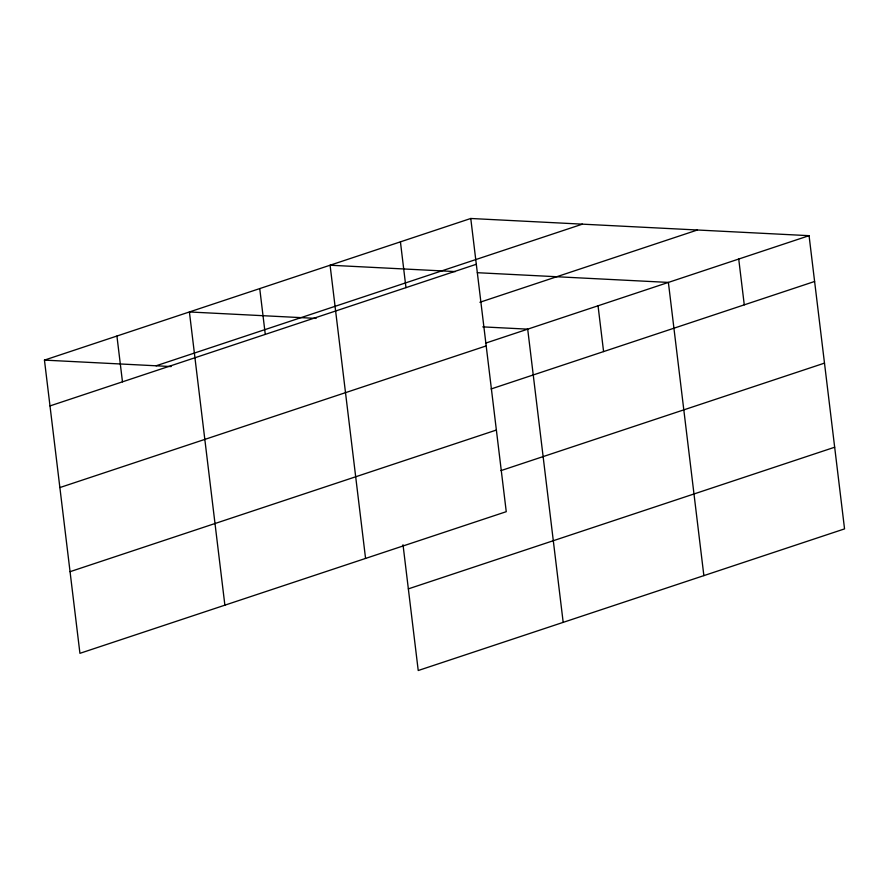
<?xml version="1.0" encoding="UTF-8"?>
<svg xmlns="http://www.w3.org/2000/svg" width="889" height="889" viewBox="0 0 889 889"><rect width="100%" height="100%" fill="white"/><g stroke="black" fill="none" stroke-linecap="round" stroke-linejoin="round"><path stroke-width="1.33" d="M470.77 218.483L506.252 511.686L79.932 653.326L44.45 360.112L470.77 218.483L809.068 235.674L844.55 528.888L418.23 670.517L403.017 544.746M156.086 365.79L582.406 224.15M49.995 405.917L476.304 264.277M479.893 302.271L697.432 229.995M485.538 343.165L809.068 235.674M59.874 487.561L486.183 345.921M491.072 388.971L814.613 281.48M70.053 571.683L496.373 430.043M500.952 470.614L824.492 363.123M408.351 588.874L834.671 447.234M455.412 271.59L330.086 265.222L365.568 558.425M477.326 272.701L668.384 282.413L703.866 575.628M316.095 318.395L189.401 311.961L224.884 605.165M482.771 326.874L527.699 329.152L563.182 622.367M44.45 360.112L171.155 366.557M738.726 259.043L744.271 304.849M598.041 305.783L603.587 351.588M400.428 241.852L405.962 287.647M259.744 288.592L265.278 334.386M116.926 336.042L122.471 381.837"/></g></svg>
